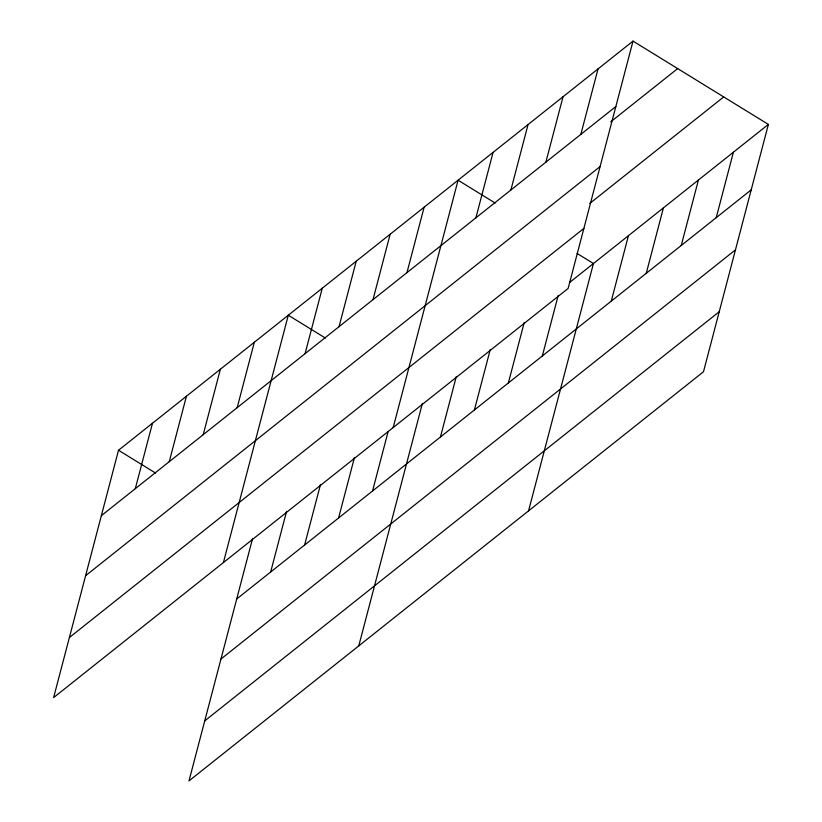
<?xml version="1.0" encoding="UTF-8"?>
<svg xmlns="http://www.w3.org/2000/svg" width="822" height="822" viewBox="0 0 822 822"><rect width="100%" height="100%" fill="white"/><g stroke="black" fill="none" stroke-linecap="round" stroke-linejoin="round"><path stroke-width="1.23" d="M633.012 41.1L118.512 450.251L53.625 697.59L568.125 288.44L633.012 41.1L768.375 124.41L703.488 371.75L188.988 780.9L252.58 538.502M135.301 488.679L152.471 423.248M169.26 461.666L186.43 396.245M203.219 434.663L220.378 369.242M237.178 407.661L254.337 342.229M223.409 562.567L288.296 315.227L325.337 338.027M305.085 353.655L322.255 288.224M270.664 571.989L286.539 511.5M339.044 326.653L356.214 261.221M304.623 544.986L320.498 484.497M373.003 299.65L390.162 234.219M338.582 517.983L354.457 457.494M406.962 272.647L424.121 207.216M372.541 490.981L388.087 431.725M393.193 427.543L458.08 180.213L495.121 203.013M358.772 645.876L422.364 403.479M475.897 217.82L493.066 152.389M440.458 436.965L456.323 376.476M510.883 189.995L528.053 124.564M474.407 409.962L490.282 349.473M545.87 162.17L563.039 96.749M508.366 382.96L524.241 322.471M580.856 134.356L598.026 68.925M542.325 355.957L558.189 295.468M528.556 510.863L593.443 263.523L577.106 253.464M611.27 301.129L628.429 235.698M646.256 273.305L663.416 207.884M681.243 245.49L698.402 180.059M716.229 217.666L733.388 152.234M101.342 515.682L615.842 106.531M610.705 121.851L677.677 68.596M85.601 575.708L600.101 166.558M589.764 203.435L723.709 96.924M69.367 637.553L583.877 228.403M569.482 282.583L768.375 124.41M236.715 598.991L751.216 189.841M220.964 659.018L735.464 249.867M204.74 720.873L719.24 311.723M118.512 450.251L155.553 473.051"/></g></svg>
